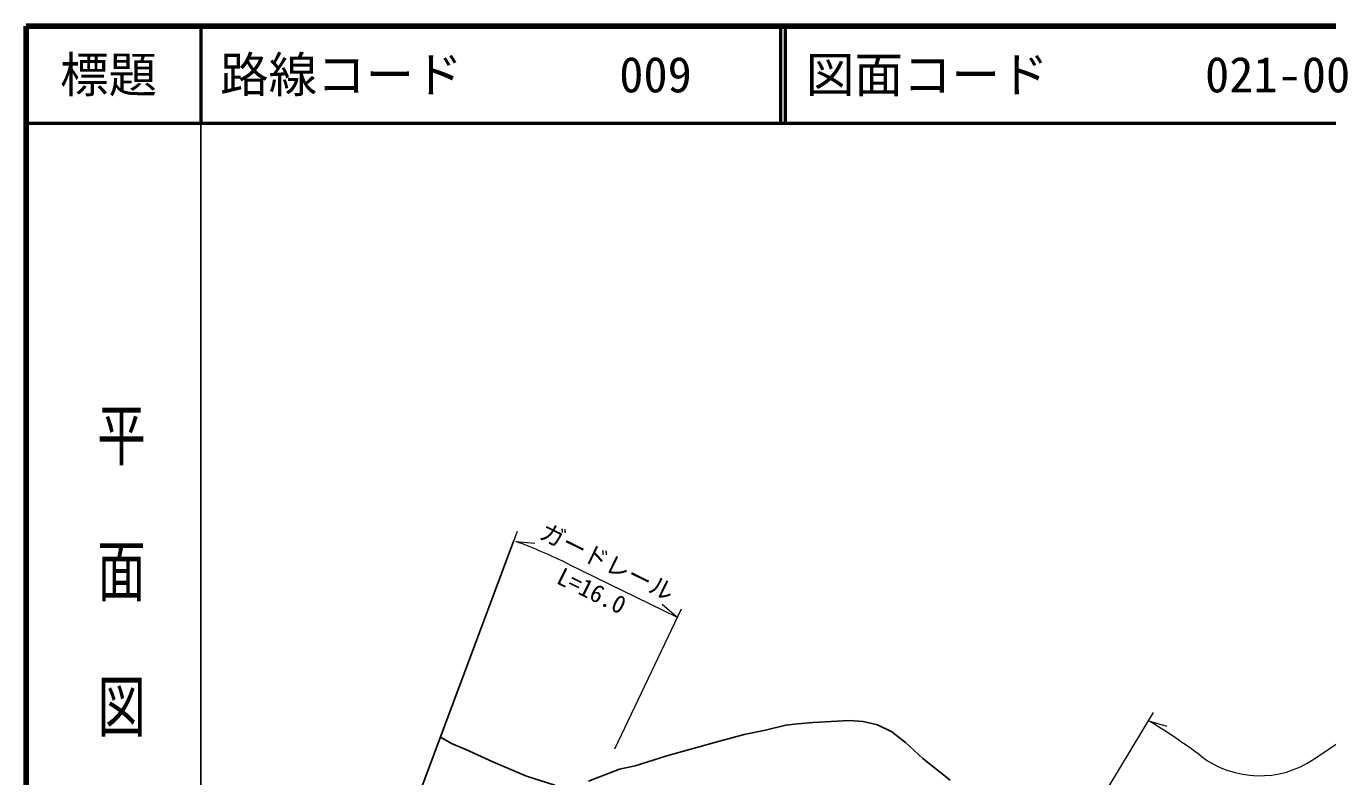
# Model space of a CAD drawing. Units: millimetres, scale not verified. Extents: x 40000 to 680000, y 20000 to 380000.
# Drawn here: x 40000 to 174190, y 302631 to 380000 of the extents above; entities that cross this region are included whole.
import ezdxf
from ezdxf.enums import TextEntityAlignment as Align

# ---------------------------------------------------------------- set-up
doc = ezdxf.new("R2010")
doc.units = ezdxf.units.MM
doc.header["$LTSCALE"] = 1000
for name, color, linetype, lineweight in [('M-BGD', 7, 'Continuous', 25), ('M-BMK-OTRS', 5, 'Continuous', 25), ('M-STR-HTXT', 7, 'Continuous', 13), ('M-TTL', 2, 'Continuous', 140), ('M-TTL-BAND', 7, 'Continuous', 25), ('M-TTL-LINE', 7, 'Continuous', 50)]:
    doc.layers.add(name, color=color, linetype=linetype, lineweight=lineweight)
doc.layers.add('M-TTL-TXT', color=7, linetype='Continuous')
doc.styles.add('@ＭＳ ゴシック', font='')
doc.styles.add('ＭＳ ゴシック', font='')
doc.styles.get('@ＭＳ ゴシック').set_extended_font_data('@MS Gothic')
doc.styles.get('ＭＳ ゴシック').set_extended_font_data('MS Gothic')

msp = doc.modelspace()

# ---------------------------------------------------------------- linework, layer by layer
at = {"layer": 'M-BGD'}
for points in [[(135261, 302291), (132419, 304538), (130638, 306192), (129238, 307295), (127754, 308016), (126270, 308355), (124828, 308440), (121138, 308228), (119526, 308101), (118296, 307974), (116218, 307465), (114013, 306998), (111468, 306320), (108754, 305556), (106039, 304793), (102774, 303775), (101162, 303436), (97981, 302206)], [(94503, 301782), (91577, 302715), (88099, 304199), (85343, 305471), (83858, 306065), (82708, 306729)]]:
    msp.add_lwpolyline(points, dxfattribs=at)
at = {"layer": 'M-BMK-OTRS'}
msp.add_line((90266, 326983), (65793, 261401), dxfattribs=at)
at = {"layer": 'M-STR-HTXT'}
for p, q in [((90616, 327920), (90266, 326983)), ((90492, 326899), (92447, 326703)), ((95914, 324566), (107041, 319114)), ((100701, 305518), (107575, 319966)), ((107041, 319114), (105555, 320399)), ((172729, 304459), (190179, 316221)), ((147947, 295585), (156225, 309277)), ((155708, 308421), (157593, 307866))]:
    msp.add_line(p, q, dxfattribs=at)
for centre, radius, start, end in [((69515, 270685), 60000, 63.897, 69.53597), ((122078, 252797), 65000, 53.0714, 58.84339), ((167140, 312751), 10000, 233.0714, 303.98064)]:
    msp.add_arc(centre, radius, start, end, dxfattribs=at)
at = {"layer": 'M-TTL'}
for p, q in [((40000, 380000), (40000, 20000)), ((680000, 380000), (40000, 380000)), ((40000, 380000), (40000, 20000)), ((680000, 380000), (40000, 380000))]:
    msp.add_line(p, q, dxfattribs=at)
at = {"layer": 'M-TTL-BAND'}
msp.add_line((58000, 370000), (58000, 20000), dxfattribs=at)
msp.add_line((58000, 370000), (58000, 20000), dxfattribs=at)
at = {"layer": 'M-TTL-LINE'}
for p, q in [((58000, 380000), (58000, 370000)), ((58000, 380000), (58000, 370000)), ((117750, 380000), (117750, 370000)), ((117750, 380000), (117750, 370000)), ((118250, 380000), (118250, 370000)), ((118250, 380000), (118250, 370000)), ((40000, 370000), (680000, 370000)), ((40000, 370000), (680000, 370000))]:
    msp.add_line(p, q, dxfattribs=at)

# ---------------------------------------------------------------- texts
at = {"layer": 'M-STR-HTXT', "style": 'ＭＳ ゴシック'}
msp.add_text('ガードレール', height=1833, rotation=333.897, dxfattribs=at).set_placement((99258, 323484), align=Align.BOTTOM_CENTER)
msp.add_text('L=16.0', height=1833, rotation=333.897, dxfattribs=at).set_placement((98707, 322640), align=Align.TOP_CENTER)
at = {"layer": 'M-TTL-BAND', "style": '@ＭＳ ゴシック', "width": 1.4}
msp.add_text('平  面  図', height=3666, rotation=270, dxfattribs=at).set_placement((49777, 306475), align=Align.MIDDLE_RIGHT)
msp.add_text('平  面  図', height=3666, rotation=270, dxfattribs=at).set_placement((49777, 306475), align=Align.MIDDLE_RIGHT)
at = {"layer": 'M-TTL-TXT', "style": 'ＭＳ ゴシック'}
msp.add_text('標題', height=3666, dxfattribs=at).set_placement((48500, 375000), align=Align.MIDDLE_CENTER)
msp.add_text('標題', height=3666, dxfattribs=at).set_placement((48500, 375000), align=Align.MIDDLE_CENTER)
for s, p in [('路線コード', (60000, 375000)), ('路線コード', (60000, 375000)), ('図面コード', (120380, 375000)), ('図面コード', (120380, 375000)), ('009', (101142, 375000)), ('021-00', (161521, 375000))]:
    msp.add_text(s, height=3666, dxfattribs=at).set_placement(p, align=Align.MIDDLE_LEFT)

doc.saveas('drawing.dxf')
